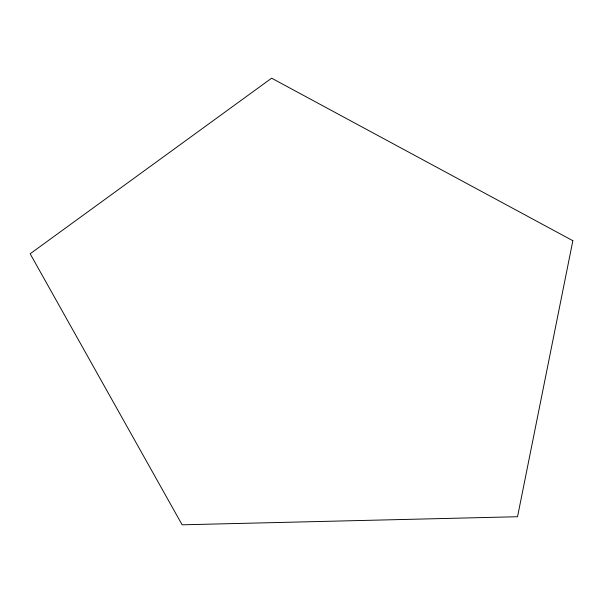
<?xml version="1.0" encoding="UTF-8"?>
<svg xmlns="http://www.w3.org/2000/svg" width="603" height="603" viewBox="0 0 603 603"><rect width="100%" height="100%" fill="white"/><g stroke="black" fill="none" stroke-linecap="round" stroke-linejoin="round"><path stroke-width="0.9" d="M572.85 240.703L517.54 516.726L182.136 524.814L30.15 253.78L271.629 78.186L572.85 240.703"/></g></svg>
